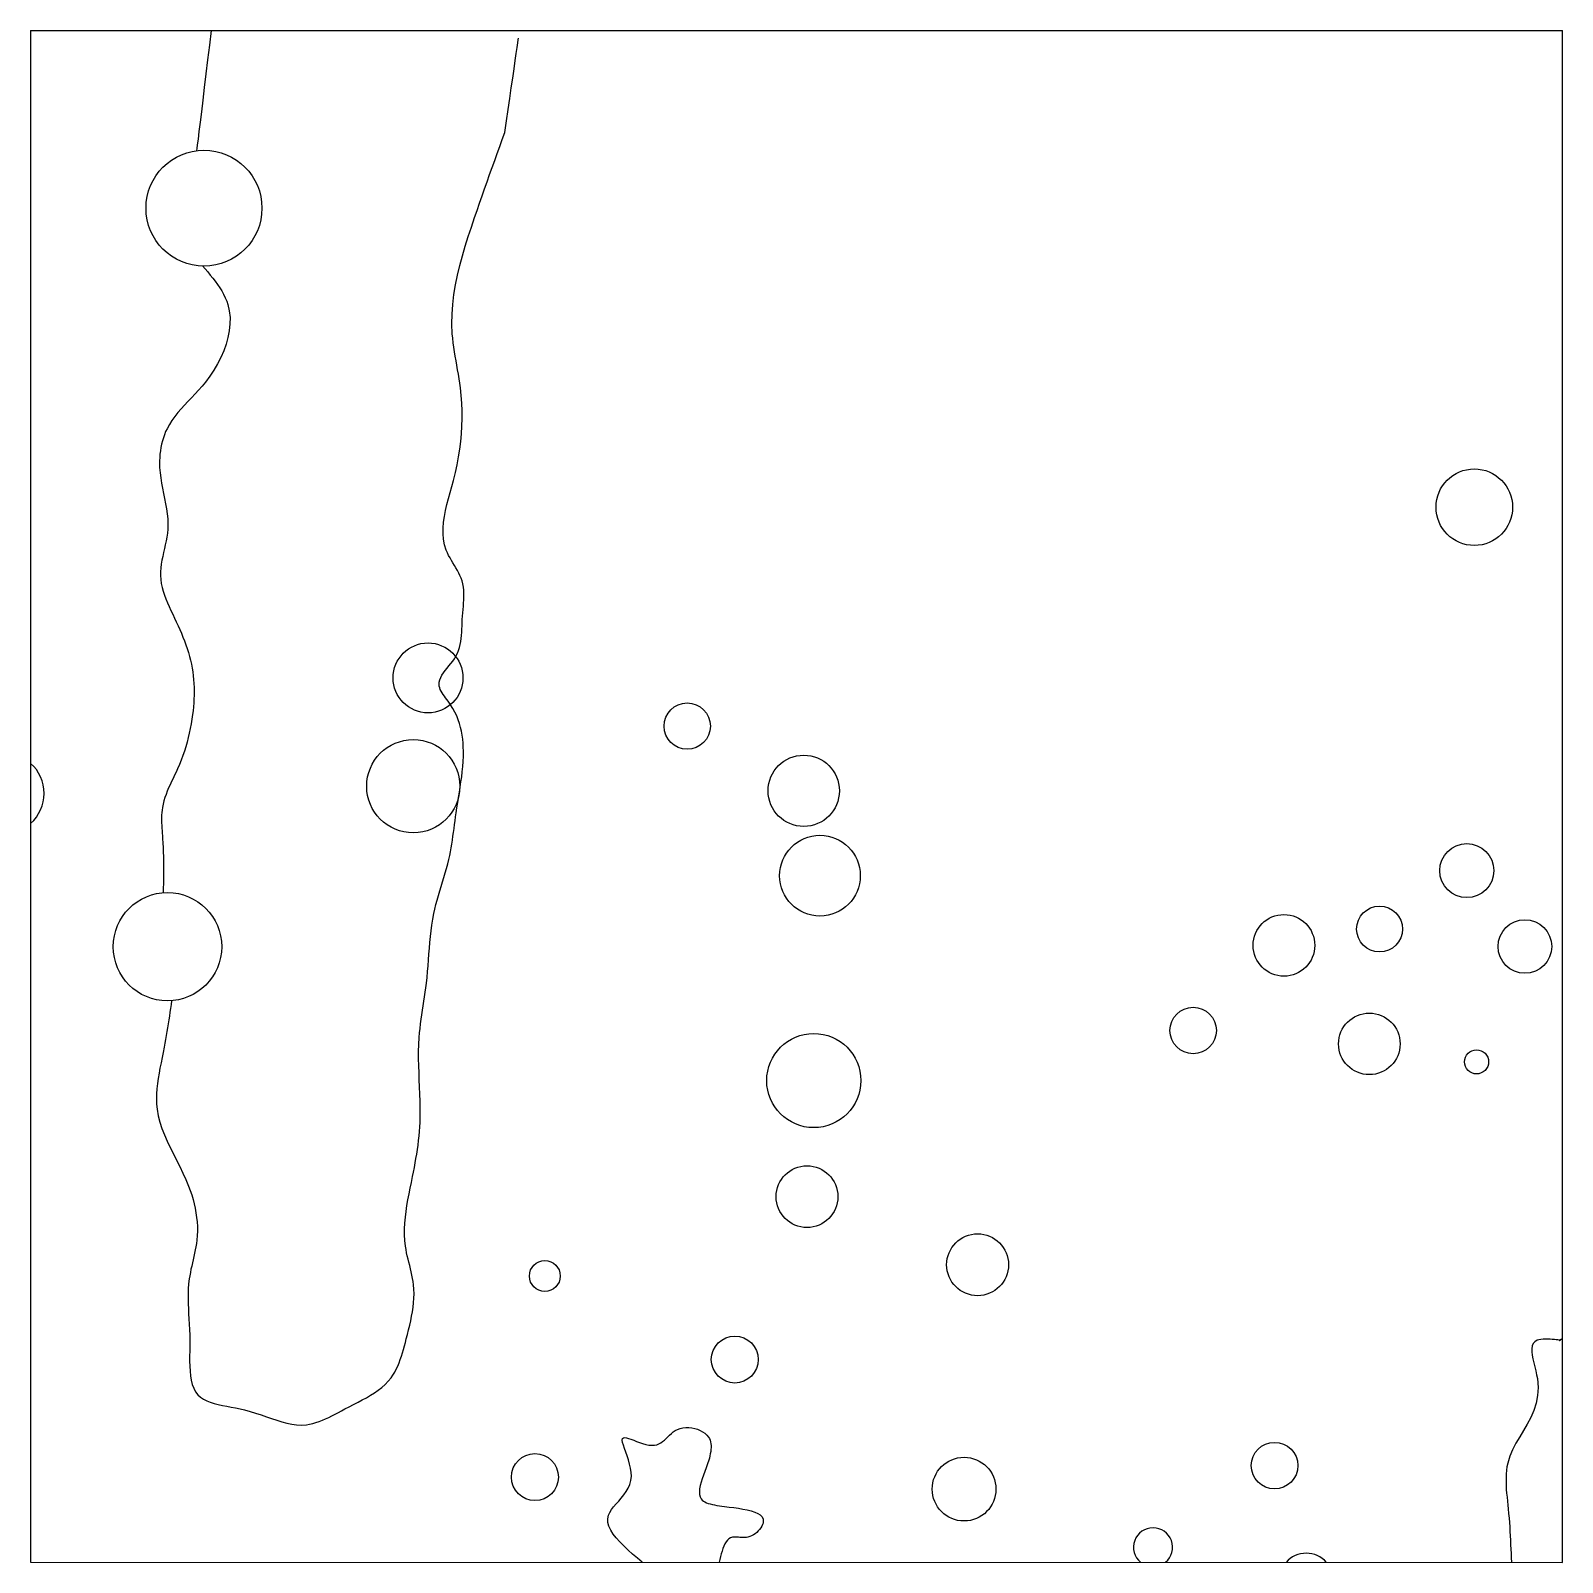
# Model space of a CAD drawing. Extents: x 33.46 to 36.24, y 25.54 to 28.31.
import ezdxf

# ---------------------------------------------------------------- set-up
doc = ezdxf.new("R2010")
doc.units = 0
for name, color, linetype in [('LAYER25', 5, 'CONTINUOUS'), ('LAYER52', 7, 'CONTINUOUS'), ('LAYER8', 7, 'CONTINUOUS')]:
    doc.layers.add(name, color=color, linetype=linetype)

msp = doc.modelspace()

# ---------------------------------------------------------------- linework, layer by layer
at = {"layer": 'LAYER25', "color": 5, "linetype": 'CONTINUOUS'}
for points in [[(33.46, 28.3136), (33.46, 25.5365)], [(33.46, 28.3136), (36.2373, 28.3136)], [(36.2373, 25.5364), (36.2373, 28.3136)], [(33.46, 25.5365), (36.2373, 25.5364)]]:
    msp.add_lwpolyline(points, dxfattribs=at)
at = {"layer": 'LAYER52', "color": 7, "linetype": 'CONTINUOUS'}
msp.add_lwpolyline([(36.2373, 25.9417), (36.2369, 25.9414), (36.2365, 25.9412), (36.236, 25.941), (36.2356, 25.9408), (36.2352, 25.9406), (36.2349, 25.9404), (36.2345, 25.9402), (36.2341, 25.94), (36.2338, 25.9398), (36.2335, 25.9396), (36.2332, 25.9395), (36.2329, 25.9394), (36.2323, 25.9391), (36.2319, 25.9389), (36.2317, 25.9387), (36.2315, 25.9387), (36.2315, 25.9387), (36.2316, 25.9387), (36.2317, 25.9388), (36.2319, 25.9389), (36.2321, 25.939), (36.2324, 25.9391), (36.2327, 25.9393), (36.2329, 25.9394), (36.2332, 25.9394), (36.2334, 25.9395), (36.2335, 25.9395), (36.2337, 25.9395), (36.2338, 25.9395), (36.2338, 25.9395), (36.2338, 25.9394), (36.2338, 25.9394), (36.2337, 25.9394), (36.2335, 25.9394), (36.2332, 25.9394), (36.2329, 25.9394), (36.2313, 25.9395), (36.229, 25.9397), (36.2262, 25.94), (36.2228, 25.9403), (36.219, 25.9407), (36.2149, 25.941), (36.2108, 25.9412), (36.2065, 25.9412), (36.2024, 25.941), (36.1984, 25.9407), (36.1948, 25.94), (36.1915, 25.939), (36.1872, 25.9365), (36.1843, 25.933), (36.1825, 25.9287), (36.1817, 25.9237), (36.1818, 25.918), (36.1826, 25.9118), (36.1838, 25.9052), (36.1854, 25.8983), (36.1872, 25.8912), (36.189, 25.8839), (36.1907, 25.8767), (36.192, 25.8696), (36.1934, 25.8537), (36.1925, 25.8389), (36.1898, 25.825), (36.1854, 25.8118), (36.1799, 25.7992), (36.1736, 25.7872), (36.1668, 25.7754), (36.1599, 25.7638), (36.1532, 25.7523), (36.1471, 25.7406), (36.142, 25.7287), (36.1382, 25.7164), (36.1369, 25.7099), (36.1359, 25.7033), (36.1353, 25.6965), (36.1351, 25.6897), (36.1351, 25.6828), (36.1353, 25.6758), (36.1357, 25.6687), (36.1363, 25.6617), (36.137, 25.6546), (36.1377, 25.6474), (36.1384, 25.6403), (36.1392, 25.6332), (36.1399, 25.625), (36.1406, 25.6168), (36.1413, 25.6087), (36.1418, 25.6006), (36.1423, 25.5925), (36.1428, 25.5845), (36.1432, 25.5764), (36.1435, 25.5684), (36.1439, 25.5604), (36.1442, 25.5524), (36.1445, 25.5445), (36.1448, 25.5365)], dxfattribs=at)
at = {"layer": 'LAYER8', "color": 1, "linetype": 'CONTINUOUS'}
for points in [[(33.7873, 28.3136), (33.7841, 28.287), (33.7809, 28.2608), (33.7778, 28.2353), (33.7749, 28.2108), (33.7721, 28.1878), (33.7695, 28.1666), (33.7672, 28.1475), (33.7651, 28.1309), (33.7635, 28.1171), (33.7622, 28.1066), (33.7613, 28.0996), (33.761, 28.0965), (33.761, 28.0965), (33.761, 28.0965), (33.7609, 28.0964), (33.7609, 28.0964), (33.7609, 28.0964), (33.7609, 28.0964), (33.7609, 28.0964), (33.761, 28.0964), (33.761, 28.0965), (33.761, 28.0965), (33.761, 28.0965), (33.761, 28.0965)], [(34.3198, 28.1292), (34.3228, 28.15), (34.3258, 28.1705), (34.3287, 28.1905), (34.3315, 28.2096), (34.3341, 28.2277), (34.3365, 28.2443), (34.3387, 28.2593), (34.3406, 28.2724), (34.3422, 28.2832), (34.3434, 28.2916), (34.3442, 28.2972), (34.3446, 28.2998), (34.3446, 28.2998), (34.3446, 28.2999), (34.3446, 28.2999), (34.3446, 28.2999), (34.3446, 28.2999), (34.3446, 28.2999), (34.3446, 28.2999), (34.3446, 28.2999), (34.3446, 28.2999), (34.3446, 28.2998), (34.3446, 28.2998), (34.3446, 28.2998)], [(34.2253, 27.1705), (34.2284, 27.1749), (34.2312, 27.1794), (34.2339, 27.1846), (34.236, 27.1898), (34.2378, 27.1952), (34.2391, 27.2006), (34.2401, 27.2061), (34.2408, 27.2116), (34.2414, 27.2172), (34.2417, 27.2229), (34.242, 27.2285), (34.2422, 27.2343), (34.2424, 27.24), (34.2427, 27.2458), (34.2431, 27.2518), (34.2436, 27.2578), (34.2441, 27.2638), (34.2447, 27.2698), (34.2451, 27.2757), (34.2455, 27.2816), (34.2457, 27.2875), (34.2456, 27.2933), (34.2453, 27.2991), (34.2446, 27.3047), (34.2436, 27.3103), (34.2422, 27.3158), (34.2405, 27.3206), (34.2385, 27.3254), (34.2362, 27.3301), (34.2338, 27.3347), (34.2311, 27.3393), (34.2284, 27.3439), (34.2257, 27.3485), (34.223, 27.353), (34.2204, 27.3576), (34.2179, 27.3622), (34.2156, 27.3669), (34.2136, 27.3716), (34.2105, 27.3813), (34.2086, 27.3913), (34.2077, 27.4014), (34.2078, 27.4117), (34.2087, 27.4222), (34.2103, 27.4329), (34.2124, 27.4436), (34.2149, 27.4544), (34.2177, 27.4652), (34.2207, 27.4761), (34.2237, 27.487), (34.2266, 27.4978), (34.2301, 27.5122), (34.2332, 27.5264), (34.2358, 27.5406), (34.238, 27.5547), (34.2398, 27.5687), (34.2412, 27.5827), (34.2421, 27.5967), (34.2425, 27.6106), (34.2424, 27.6245), (34.2419, 27.6383), (34.2409, 27.6522), (34.2394, 27.666), (34.2383, 27.6742), (34.237, 27.6824), (34.2357, 27.6905), (34.2342, 27.6987), (34.2328, 27.7068), (34.2313, 27.715), (34.2299, 27.7232), (34.2286, 27.7314), (34.2273, 27.7395), (34.2262, 27.7477), (34.2253, 27.7559), (34.2246, 27.7641), (34.2239, 27.7818), (34.2242, 27.7995), (34.2255, 27.8172), (34.2276, 27.8349), (34.2305, 27.8526), (34.2341, 27.8702), (34.2383, 27.8878), (34.243, 27.9053), (34.2481, 27.9228), (34.2536, 27.9401), (34.2592, 27.9574), (34.265, 27.9746), (34.2695, 27.9877), (34.274, 28.0008), (34.2785, 28.0138), (34.283, 28.0267), (34.2876, 28.0396), (34.2922, 28.0525), (34.2968, 28.0653), (34.3014, 28.0781), (34.306, 28.0909), (34.3106, 28.1037), (34.3152, 28.1165), (34.3198, 28.1292)], [(33.7714, 27.8872), (33.7762, 27.8816), (33.781, 27.876), (33.7857, 27.8704), (33.7902, 27.8648), (33.7947, 27.8591), (33.7989, 27.8533), (33.8028, 27.8475), (33.8065, 27.8416), (33.8099, 27.8356), (33.8129, 27.8294), (33.8155, 27.8232), (33.8176, 27.8168), (33.8202, 27.8055), (33.8215, 27.7937), (33.8214, 27.7817), (33.8201, 27.7696), (33.8177, 27.7573), (33.8143, 27.7451), (33.81, 27.7329), (33.8047, 27.7209), (33.7987, 27.7092), (33.792, 27.6978), (33.7848, 27.6869), (33.777, 27.6764), (33.7708, 27.669), (33.7645, 27.6618), (33.7581, 27.6549), (33.7517, 27.6481), (33.7453, 27.6414), (33.739, 27.6347), (33.7329, 27.628), (33.727, 27.6212), (33.7214, 27.6142), (33.7162, 27.607), (33.7115, 27.5996), (33.7073, 27.5918), (33.7048, 27.5865), (33.7026, 27.581), (33.7007, 27.5754), (33.699, 27.5697), (33.6975, 27.5639), (33.6963, 27.5579), (33.6953, 27.552), (33.6945, 27.5459), (33.694, 27.5399), (33.6937, 27.5338), (33.6937, 27.5277), (33.6939, 27.5216), (33.6946, 27.512), (33.6958, 27.5026), (33.6973, 27.4931), (33.6991, 27.4838), (33.701, 27.4745), (33.703, 27.4652), (33.7048, 27.4559), (33.7064, 27.4467), (33.7078, 27.4374), (33.7087, 27.4282), (33.709, 27.4189), (33.7087, 27.4096), (33.708, 27.4026), (33.707, 27.3955), (33.7057, 27.3885), (33.7042, 27.3814), (33.7026, 27.3744), (33.701, 27.3673), (33.6994, 27.3603), (33.698, 27.3533), (33.6968, 27.3463), (33.6959, 27.3393), (33.6954, 27.3323), (33.6953, 27.3254), (33.6958, 27.3183), (33.6968, 27.3112), (33.6984, 27.3041), (33.7003, 27.297), (33.7026, 27.29), (33.7052, 27.2831), (33.708, 27.2761), (33.7111, 27.2692), (33.7143, 27.2622), (33.7176, 27.2553), (33.7209, 27.2484), (33.7241, 27.2415), (33.7273, 27.2347), (33.7304, 27.2278), (33.7334, 27.2209), (33.7362, 27.214), (33.7389, 27.2071), (33.7415, 27.2001), (33.7439, 27.1931), (33.7461, 27.1861), (33.7481, 27.1791), (33.75, 27.172), (33.7516, 27.1648), (33.7529, 27.1576), (33.754, 27.1508), (33.7549, 27.1438), (33.7555, 27.1369), (33.756, 27.1299), (33.7563, 27.1229), (33.7563, 27.1158), (33.7563, 27.1088), (33.756, 27.1017), (33.7556, 27.0946), (33.7551, 27.0876), (33.7544, 27.0806), (33.7535, 27.0735), (33.7524, 27.0651), (33.751, 27.0567), (33.7494, 27.0483), (33.7477, 27.04), (33.7458, 27.0317), (33.7436, 27.0235), (33.7413, 27.0153), (33.7387, 27.0072), (33.736, 26.9991), (33.733, 26.9911), (33.7298, 26.9832), (33.7264, 26.9753), (33.7238, 26.9694), (33.7211, 26.9636), (33.7183, 26.9579), (33.7156, 26.9521), (33.7129, 26.9463), (33.7102, 26.9405), (33.7078, 26.9347), (33.7055, 26.9288), (33.7034, 26.9229), (33.7015, 26.917), (33.7, 26.911), (33.6988, 26.9049), (33.6982, 26.9004), (33.6978, 26.8958), (33.6975, 26.8912), (33.6974, 26.8866), (33.6974, 26.8819), (33.6975, 26.8772), (33.6977, 26.8725), (33.698, 26.8678), (33.6983, 26.863), (33.6987, 26.8583), (33.699, 26.8536), (33.6993, 26.8489), (33.6998, 26.8406), (33.7002, 26.8324), (33.7005, 26.8242), (33.7007, 26.816), (33.7008, 26.8078), (33.7009, 26.7996), (33.7009, 26.7915), (33.7008, 26.7833), (33.7007, 26.7752), (33.7006, 26.767), (33.7005, 26.7589), (33.7003, 26.7508)], [(33.7156, 26.5547), (33.7146, 26.5478), (33.7136, 26.5408), (33.7126, 26.5338), (33.7116, 26.5268), (33.7105, 26.5198), (33.7095, 26.5128), (33.7084, 26.5058), (33.7072, 26.4988), (33.706, 26.4917), (33.7048, 26.4847), (33.7035, 26.4776), (33.7021, 26.4705), (33.7003, 26.4611), (33.6983, 26.4516), (33.6964, 26.4421), (33.6945, 26.4327), (33.6928, 26.4232), (33.6912, 26.4138), (33.6899, 26.4044), (33.6889, 26.395), (33.6883, 26.3857), (33.6881, 26.3765), (33.6884, 26.3673), (33.6892, 26.3582), (33.6913, 26.3463), (33.6943, 26.3345), (33.6981, 26.3229), (33.7026, 26.3113), (33.7076, 26.2998), (33.7131, 26.2884), (33.7188, 26.2769), (33.7246, 26.2654), (33.7304, 26.2539), (33.736, 26.2423), (33.7414, 26.2305), (33.7463, 26.2186), (33.7493, 26.2106), (33.752, 26.2026), (33.7544, 26.1946), (33.7565, 26.1864), (33.7583, 26.1783), (33.7598, 26.1701), (33.761, 26.1618), (33.7618, 26.1536), (33.7623, 26.1453), (33.7624, 26.1371), (33.7621, 26.1288), (33.7613, 26.1206), (33.7606, 26.1146), (33.7596, 26.1087), (33.7586, 26.1028), (33.7573, 26.0969), (33.7561, 26.0911), (33.7547, 26.0852), (33.7534, 26.0794), (33.752, 26.0735), (33.7507, 26.0677), (33.7496, 26.0619), (33.7485, 26.0562), (33.7476, 26.0504), (33.7465, 26.0414), (33.7458, 26.0325), (33.7455, 26.0235), (33.7455, 26.0145), (33.7456, 26.0054), (33.746, 25.9963), (33.7465, 25.987), (33.747, 25.9777), (33.7476, 25.9681), (33.748, 25.9584), (33.7484, 25.9485), (33.7485, 25.9383), (33.7485, 25.9291), (33.7484, 25.9198), (33.7483, 25.9105), (33.7483, 25.9013), (33.7485, 25.8922), (33.749, 25.8833), (33.7498, 25.8748), (33.7512, 25.8667), (33.7531, 25.8591), (33.7558, 25.8521), (33.7592, 25.8458), (33.7634, 25.8403), (33.768, 25.8361), (33.7733, 25.8325), (33.7793, 25.8295), (33.7857, 25.8269), (33.7927, 25.8247), (33.8, 25.8228), (33.8076, 25.8211), (33.8155, 25.8195), (33.8235, 25.818), (33.8316, 25.8164), (33.8397, 25.8148), (33.8478, 25.8129), (33.858, 25.8102), (33.868, 25.8071), (33.8778, 25.8038), (33.8875, 25.8005), (33.8969, 25.7971), (33.9062, 25.794), (33.9154, 25.7912), (33.9244, 25.7888), (33.9334, 25.7869), (33.9423, 25.7857), (33.9511, 25.7853), (33.96, 25.7859), (33.9657, 25.7868), (33.9715, 25.7881), (33.9773, 25.7898), (33.9831, 25.7918), (33.9889, 25.7941), (33.9947, 25.7966), (34.0005, 25.7993), (34.0063, 25.8022), (34.0121, 25.8052), (34.018, 25.8083), (34.0239, 25.8114), (34.0298, 25.8145), (34.0377, 25.8186), (34.0457, 25.8226), (34.0536, 25.8267), (34.0613, 25.8308), (34.0689, 25.835), (34.0764, 25.8393), (34.0835, 25.8439), (34.0903, 25.8487), (34.0968, 25.8537), (34.1029, 25.8591), (34.1085, 25.8649), (34.1135, 25.8711), (34.117, 25.8761), (34.1201, 25.8813), (34.123, 25.8867), (34.1256, 25.8923), (34.128, 25.8981), (34.1303, 25.904), (34.1323, 25.9101), (34.1343, 25.9163), (34.1361, 25.9225), (34.1378, 25.9288), (34.1395, 25.9351), (34.1411, 25.9415), (34.1432, 25.9498), (34.1453, 25.958), (34.1473, 25.9663), (34.1491, 25.9745), (34.1508, 25.9827), (34.1522, 25.9909), (34.1534, 25.9991), (34.1544, 26.0072), (34.1549, 26.0153), (34.1551, 26.0234), (34.1549, 26.0315), (34.1543, 26.0396), (34.1535, 26.0455), (34.1526, 26.0513), (34.1514, 26.0571), (34.1501, 26.0629), (34.1487, 26.0688), (34.1473, 26.0746), (34.1458, 26.0804), (34.1444, 26.0862), (34.143, 26.0921), (34.1417, 26.0979), (34.1406, 26.1038), (34.1396, 26.1096), (34.1385, 26.1201), (34.1379, 26.1305), (34.1379, 26.141), (34.1384, 26.1515), (34.1394, 26.1621), (34.1407, 26.1726), (34.1423, 26.1832), (34.1441, 26.1937), (34.1461, 26.2043), (34.1483, 26.2148), (34.1504, 26.2254), (34.1526, 26.2359), (34.1542, 26.2441), (34.1558, 26.2523), (34.1573, 26.2605), (34.1587, 26.2686), (34.16, 26.2768), (34.1613, 26.285), (34.1624, 26.2931), (34.1634, 26.3013), (34.1642, 26.3095), (34.165, 26.3177), (34.1656, 26.3259), (34.166, 26.3341), (34.1664, 26.3469), (34.1664, 26.3597), (34.1662, 26.3725), (34.1658, 26.3854), (34.1653, 26.3983), (34.1647, 26.4112), (34.1642, 26.424), (34.1638, 26.4369), (34.1635, 26.4498), (34.1635, 26.4626), (34.1638, 26.4754), (34.1646, 26.4882), (34.1652, 26.4964), (34.1661, 26.5046), (34.1671, 26.5128), (34.1682, 26.521), (34.1694, 26.5291), (34.1706, 26.5373), (34.1719, 26.5455), (34.1731, 26.5537), (34.1744, 26.5619), (34.1756, 26.57), (34.1767, 26.5783), (34.1777, 26.5865), (34.1789, 26.597), (34.1798, 26.6076), (34.1807, 26.6182), (34.1814, 26.6287), (34.1822, 26.6393), (34.183, 26.6499), (34.1839, 26.6604), (34.1848, 26.671), (34.186, 26.6814), (34.1874, 26.6919), (34.1891, 26.7023), (34.191, 26.7126), (34.1929, 26.7209), (34.1949, 26.7291), (34.1972, 26.7373), (34.1995, 26.7455), (34.2019, 26.7537), (34.2044, 26.7618), (34.2069, 26.77), (34.2094, 26.7782), (34.2118, 26.7863), (34.2141, 26.7945), (34.2163, 26.8027), (34.2183, 26.811), (34.2198, 26.8179), (34.2212, 26.8249), (34.2224, 26.8318), (34.2236, 26.8388), (34.2247, 26.8458), (34.2257, 26.8528), (34.2267, 26.8599), (34.2277, 26.8669), (34.2286, 26.874), (34.2296, 26.881), (34.2305, 26.8881), (34.2316, 26.8952), (34.233, 26.9045), (34.2345, 26.9139), (34.236, 26.9233), (34.2375, 26.9326), (34.2389, 26.942), (34.2403, 26.9513), (34.2416, 26.9607), (34.2426, 26.97), (34.2435, 26.9794), (34.2442, 26.9887), (34.2446, 26.9981), (34.2446, 27.0074), (34.2444, 27.0146), (34.244, 27.0218), (34.2434, 27.0289), (34.2424, 27.0361), (34.2412, 27.0432), (34.2396, 27.0502), (34.2376, 27.0572), (34.2353, 27.0642), (34.2325, 27.0711), (34.2293, 27.0778), (34.2256, 27.0846), (34.2215, 27.0912), (34.2192, 27.0944), (34.2169, 27.0976), (34.2146, 27.1007), (34.2123, 27.1039), (34.2101, 27.107), (34.208, 27.1101), (34.206, 27.1132), (34.2043, 27.1162), (34.2028, 27.1193), (34.2017, 27.1223), (34.2009, 27.1253), (34.2006, 27.1283), (34.2008, 27.1325), (34.2018, 27.1367), (34.2036, 27.1409), (34.2058, 27.145), (34.2086, 27.1492), (34.2117, 27.1534), (34.215, 27.1576), (34.2184, 27.1619), (34.2219, 27.1662), (34.2253, 27.1705)]]:
    msp.add_lwpolyline(points, dxfattribs=at)
at = {"layer": 'LAYER8', "color": 7, "linetype": 'CONTINUOUS'}
msp.add_lwpolyline([(34.5689, 25.5365), (34.5601, 25.5439), (34.5515, 25.5513), (34.5433, 25.5587), (34.5355, 25.5661), (34.5282, 25.5734), (34.5218, 25.5806), (34.5163, 25.5878), (34.5118, 25.5948), (34.5086, 25.6018), (34.5068, 25.6087), (34.5064, 25.6154), (34.5078, 25.622), (34.5101, 25.6271), (34.5133, 25.6321), (34.5171, 25.6372), (34.5215, 25.6423), (34.5262, 25.6475), (34.5309, 25.6529), (34.5355, 25.6586), (34.5397, 25.6646), (34.5435, 25.6709), (34.5464, 25.6776), (34.5485, 25.6847), (34.5493, 25.6924), (34.549, 25.6996), (34.5479, 25.707), (34.5461, 25.7145), (34.5438, 25.722), (34.5414, 25.7294), (34.5389, 25.7364), (34.5366, 25.7428), (34.5347, 25.7487), (34.5334, 25.7537), (34.5328, 25.7578), (34.5333, 25.7607), (34.5349, 25.7624), (34.5372, 25.7627), (34.5403, 25.7623), (34.5441, 25.7612), (34.5485, 25.7597), (34.5534, 25.7578), (34.5586, 25.7558), (34.5641, 25.7538), (34.5696, 25.7519), (34.5752, 25.7503), (34.5808, 25.7491), (34.5861, 25.7486), (34.5911, 25.7488), (34.5951, 25.7497), (34.5989, 25.7512), (34.6024, 25.7532), (34.6058, 25.7556), (34.609, 25.7582), (34.6122, 25.7611), (34.6154, 25.7641), (34.6186, 25.7671), (34.6219, 25.77), (34.6253, 25.7728), (34.6289, 25.7752), (34.6328, 25.7772), (34.6376, 25.779), (34.6427, 25.7801), (34.6479, 25.7807), (34.6533, 25.7807), (34.6587, 25.7802), (34.664, 25.7792), (34.6692, 25.7777), (34.674, 25.7757), (34.6785, 25.7733), (34.6826, 25.7704), (34.6861, 25.7672), (34.689, 25.7636), (34.6906, 25.7608), (34.6919, 25.7578), (34.6928, 25.7547), (34.6934, 25.7514), (34.6937, 25.748), (34.6937, 25.7445), (34.6935, 25.7409), (34.6931, 25.7372), (34.6924, 25.7334), (34.6916, 25.7295), (34.6906, 25.7256), (34.6894, 25.7216), (34.6873, 25.7148), (34.6849, 25.708), (34.6825, 25.7012), (34.68, 25.6945), (34.6777, 25.6879), (34.6757, 25.6816), (34.6741, 25.6755), (34.673, 25.6698), (34.6725, 25.6644), (34.6727, 25.6595), (34.6738, 25.6552), (34.6759, 25.6514), (34.6777, 25.6494), (34.6799, 25.6476), (34.6825, 25.646), (34.6855, 25.6446), (34.6887, 25.6434), (34.6923, 25.6423), (34.6961, 25.6413), (34.7001, 25.6405), (34.7044, 25.6397), (34.7088, 25.639), (34.7134, 25.6384), (34.7181, 25.6377), (34.7264, 25.6367), (34.7348, 25.6356), (34.7432, 25.6345), (34.7513, 25.6331), (34.7591, 25.6316), (34.7663, 25.6298), (34.7728, 25.6277), (34.7784, 25.6252), (34.783, 25.6223), (34.7863, 25.6189), (34.7881, 25.6149), (34.7884, 25.6103), (34.7879, 25.6076), (34.787, 25.6048), (34.7856, 25.6019), (34.7838, 25.599), (34.7817, 25.5962), (34.7793, 25.5934), (34.7766, 25.5908), (34.7737, 25.5884), (34.7706, 25.5863), (34.7673, 25.5845), (34.764, 25.583), (34.7605, 25.582), (34.758, 25.5816), (34.7555, 25.5814), (34.753, 25.5813), (34.7506, 25.5814), (34.7481, 25.5815), (34.7457, 25.5817), (34.7433, 25.582), (34.7409, 25.5821), (34.7387, 25.5823), (34.7365, 25.5823), (34.7344, 25.5822), (34.7324, 25.5818), (34.7291, 25.5807), (34.7261, 25.5789), (34.7234, 25.5764), (34.721, 25.5734), (34.7188, 25.5699), (34.7169, 25.5659), (34.7151, 25.5616), (34.7136, 25.5569), (34.7121, 25.5521), (34.7107, 25.547), (34.7094, 25.5418), (34.7082, 25.5365)], dxfattribs=at)
for centre, radius in [((33.7743, 27.9917), 0.1051), ((36.0776, 27.4495), 0.0694), ((34.1805, 27.14), 0.0634), ((34.6506, 27.0527), 0.042), ((34.1538, 26.9436), 0.0845), ((34.8618, 26.9353), 0.0646), ((34.8911, 26.7814), 0.0732), ((36.064, 26.7906), 0.049), ((33.7081, 26.6527), 0.0983), ((35.9058, 26.6847), 0.0416), ((35.7324, 26.6551), 0.0559), ((36.1694, 26.653), 0.0486), ((35.5679, 26.5007), 0.0422), ((35.8873, 26.4765), 0.0558), ((34.88, 26.4099), 0.0853), ((36.0817, 26.4439), 0.0219), ((34.8677, 26.1995), 0.056), ((35.177, 26.076), 0.0561), ((34.3923, 26.0556), 0.028), ((34.7368, 25.9042), 0.0426), ((35.7155, 25.7118), 0.0422), ((34.3744, 25.691), 0.0426), ((35.1525, 25.6692), 0.0578)]:
    msp.add_circle(centre, radius, dxfattribs=at)
for centre, radius, start, end in [((33.4113, 26.9306), 0.0731, -48.2431, 48.2431), ((35.4951, 25.5637), 0.0354, -50.2194, -129.7806), ((35.7729, 25.5043), 0.0487, 41.3071, 138.6929)]:
    msp.add_arc(centre, radius, start, end, dxfattribs=at)

doc.saveas('drawing.dxf')
